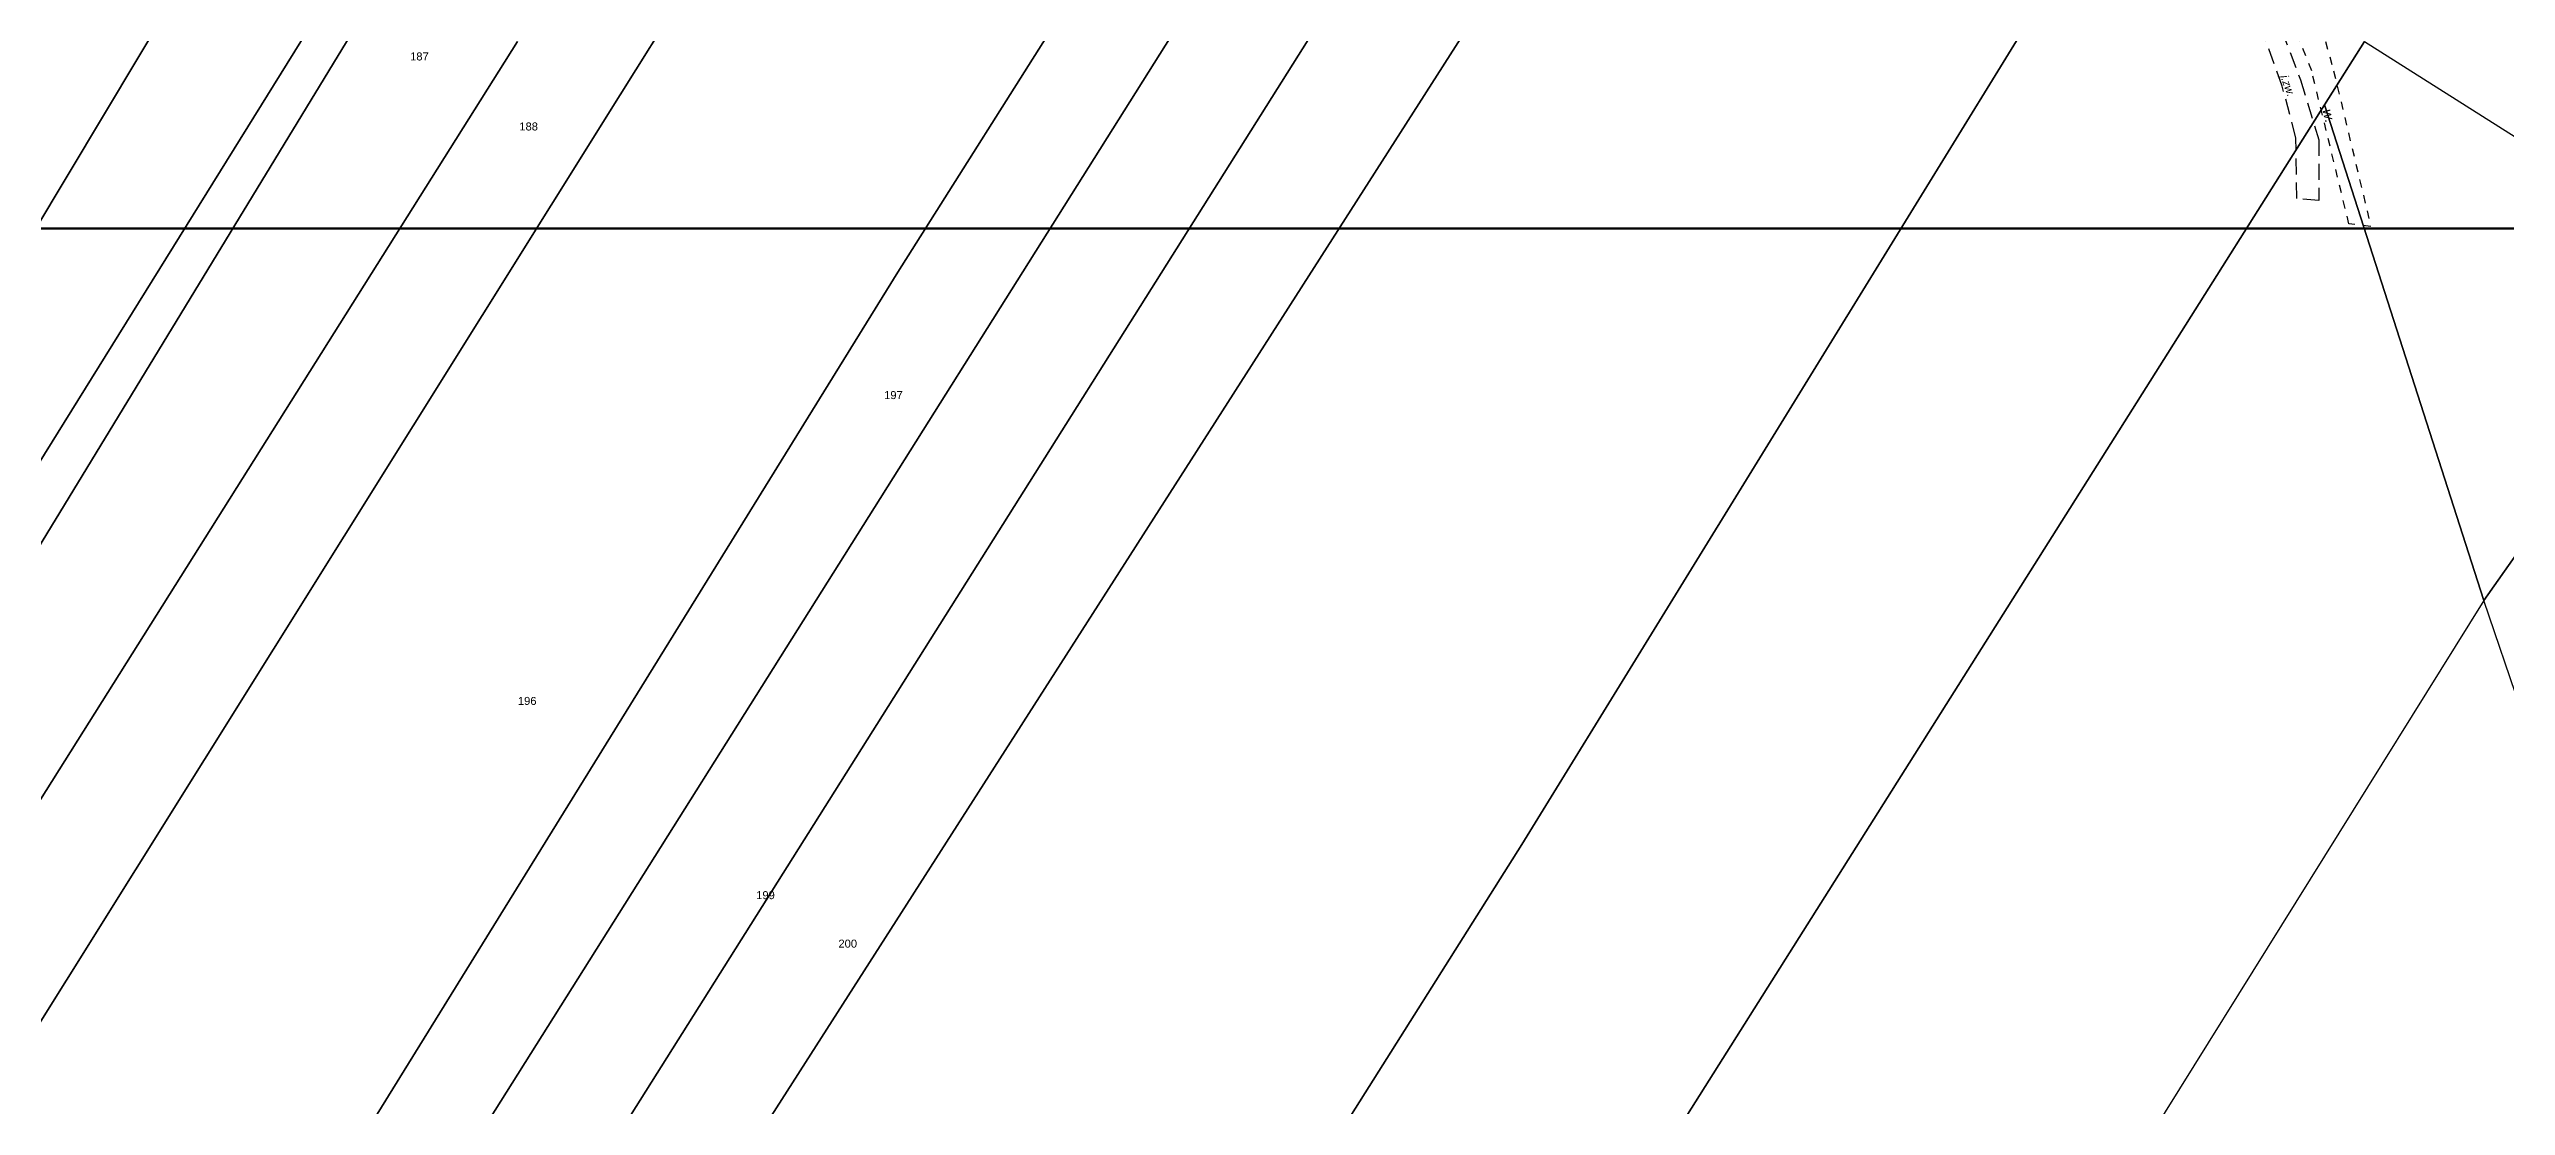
# Model space of a CAD drawing. Header units: metres. Extents: x 7542702 to 7555152, y 5804026 to 5815503.
# Drawn here: x 7547539.8 to 7547846.8, y 5806081.4 to 5806213.5 of the extents above; entities that cross this region are included whole.
import ezdxf

# ---------------------------------------------------------------- set-up
doc = ezdxf.new("R2010")
doc.units = ezdxf.units.M
doc.linetypes.add('4002', pattern=[2, 1, -1])
doc.linetypes.add('4003', pattern=[3, 2, -1])
for name, color, linetype in [('Drogi', 135, 'Continuous'), ('Dzialki', 165, 'Continuous'), ('Wody', 184, 'Continuous')]:
    doc.layers.add(name, color=color, linetype=linetype)
doc.styles.get("Standard").update_dxf_attribs({"font": 'arial.ttf'})

msp = doc.modelspace()

# ---------------------------------------------------------------- linework, layer by layer
at = {"layer": 'Defpoints', "color": 4, "lineweight": 70}
msp.add_lwpolyline([(7547468.78, 5806474.47), (7547861.29, 5806474.47), (7547861.29, 5806191.07), (7547468.78, 5806191.07)], close=True, dxfattribs=at)
at = {"layer": 'Drogi', "color": 8, "linetype": '4003'}
for p, q in [((7547818.89, 5806208.85, 132.3), (7547816.5, 5806215.47, 132.4)), ((7547818.79, 5806215.89), (7547821.16, 5806209.66)), ((7547820.59, 5806202.42), (7547818.89, 5806208.85, 132.3)), ((7547821.16, 5806209.66), (7547823.47, 5806202.16)), ((7547820.71, 5806194.82), (7547820.59, 5806202.42)), ((7547823.47, 5806202.16), (7547823.44, 5806194.59)), ((7547823.44, 5806194.59), (7547820.71, 5806194.82))]:
    msp.add_line(p, q, dxfattribs=at)
at = {"layer": 'Dzialki'}
for p, q in [((7547679.04, 5806316.36), (7547611.17, 5806207.8)), ((7547611.17, 5806207.8), (7547679.04, 5806316.36)), ((7547713.21, 5806292.2), (7547645.86, 5806185.61)), ((7547645.86, 5806185.61), (7547713.21, 5806292.2)), ((7547723.81, 5806284.7), (7547574.99, 5806048.32)), ((7547574.99, 5806048.32), (7547723.81, 5806284.7)), ((7547735.88, 5806276.16), (7547586.98, 5806039.82)), ((7547586.98, 5806039.82), (7547735.88, 5806276.16)), ((7547682.5, 5806162.17), (7547749.34, 5806266.64)), ((7547749.34, 5806266.64), (7547682.5, 5806162.17)), ((7547565.59, 5806236.97), (7547489.91, 5806110.66)), ((7547489.91, 5806110.66), (7547565.59, 5806236.97)), ((7547796.99, 5806232.94), (7547723.85, 5806114.1)), ((7547723.85, 5806114.1), (7547796.99, 5806232.94)), ((7547579.63, 5806227.98), (7547501.8, 5806102.68)), ((7547501.8, 5806102.68), (7547579.63, 5806227.98)), ((7547583.63, 5806225.42), (7547506.82, 5806099.31)), ((7547506.82, 5806099.31), (7547583.63, 5806225.42)), ((7547598.32, 5806214.44), (7547520.2, 5806090.33)), ((7547520.2, 5806090.33), (7547598.32, 5806214.44)), ((7547824.17, 5806206.53), (7547829.16, 5806214.43)), ((7547829.16, 5806214.43), (7547824.17, 5806206.53)), ((7547829.16, 5806214.43), (7547873.45, 5806186.39)), ((7547611.17, 5806207.8), (7547532.5, 5806082.06)), ((7547532.5, 5806082.06), (7547611.17, 5806207.8)), ((7547824.17, 5806206.53), (7547446.42, 5805608.13)), ((7547446.42, 5805608.13), (7547824.17, 5806206.53)), ((7547844.08, 5806144.58), (7547824.17, 5806206.53)), ((7547824.17, 5806206.53), (7547844.08, 5806144.58)), ((7547645.86, 5806185.61), (7547566.54, 5806057.4)), ((7547566.54, 5806057.4), (7547645.86, 5806185.61)), ((7547873.45, 5806186.39), (7547844.08, 5806144.58)), ((7547844.08, 5806144.58), (7547873.45, 5806186.39)), ((7547600.09, 5806033.35), (7547682.5, 5806162.17)), ((7547682.5, 5806162.17), (7547600.09, 5806033.35)), ((7547844.08, 5806144.58), (7547500.41, 5805593.5)), ((7547853.33, 5806117.36), (7547844.08, 5806144.58)), ((7547723.85, 5806114.1), (7547410.67, 5805617.83)), ((7547410.67, 5805617.83), (7547723.85, 5806114.1))]:
    msp.add_line(p, q, dxfattribs=at)
at = {"layer": 'Wody', "color": 184, "linetype": '4002'}
msp.add_polyline3d([(7547827.22, 5806191.65, 0), (7547822.56, 5806210.78, 131.9), (7547819.35, 5806218.97, 0), (7547821.63, 5806219.46, 0), (7547822.18, 5806218.91, 0), (7547823.22, 5806218.32, 0), (7547825.3, 5806210.8, 131.9), (7547829.95, 5806191.34, 0), (7547827.22, 5806191.65, 0)], dxfattribs=at)

# ---------------------------------------------------------------- texts
at = {"layer": 'Drogi', "color": 8, "oblique": 15}
msp.add_text('j.zw. ', height=1, rotation=289.851, dxfattribs=at).set_placement((7547818.61, 5806210.16))
at = {"layer": 'Dzialki'}
for s, p in [('187', (7547584.9, 5806212.08)), ('188', (7547598.55, 5806203.33)), ('197', (7547644.14, 5806169.76)), ('196', (7547598.37, 5806131.54)), ('199', (7547628.15, 5806107.27)), ('200', (7547638.43, 5806101.21))]:
    msp.add_text(s, height=1, dxfattribs=at).set_placement(p)
at = {"layer": 'Wody', "color": 184, "oblique": 15}
msp.add_text('w.', height=1.25, rotation=283.6904, dxfattribs=at).set_placement((7547823.87, 5806205.97))

doc.saveas('drawing.dxf')
